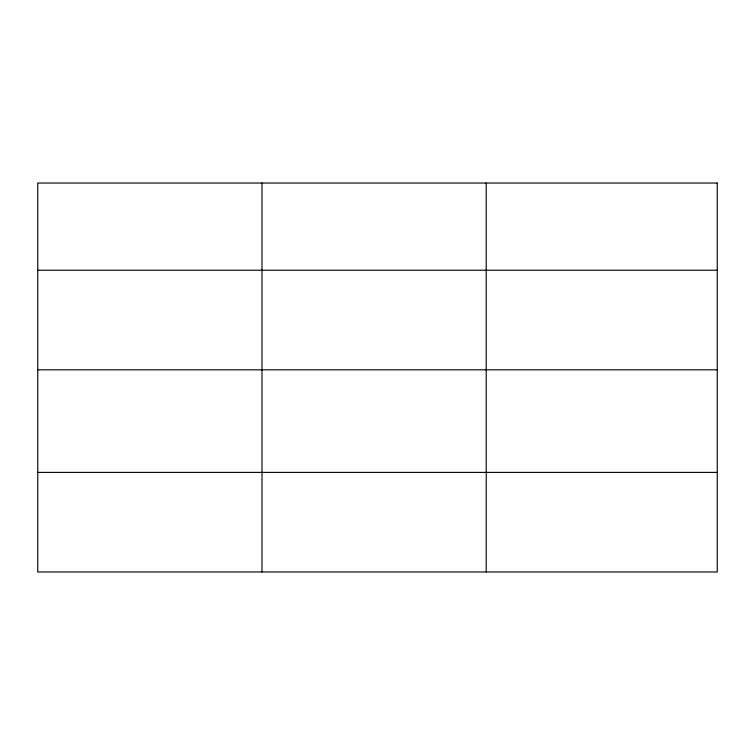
<?xml version="1.0" encoding="UTF-8"?>
<svg xmlns="http://www.w3.org/2000/svg" width="755" height="755" viewBox="0 0 755 755"><rect width="100%" height="100%" fill="white"/><g stroke="black" fill="none" stroke-linecap="round" stroke-linejoin="round"><path stroke-width="1.13" d="M37.75 270.233L717.25 270.233M37.75 369.808L717.25 369.808M37.75 472.394L717.25 472.394M486.22 183.031L486.22 571.969M261.985 183.031L261.985 571.969M717.25 183.031L37.75 183.031L37.75 571.969L717.25 571.969L717.25 183.031"/></g></svg>
